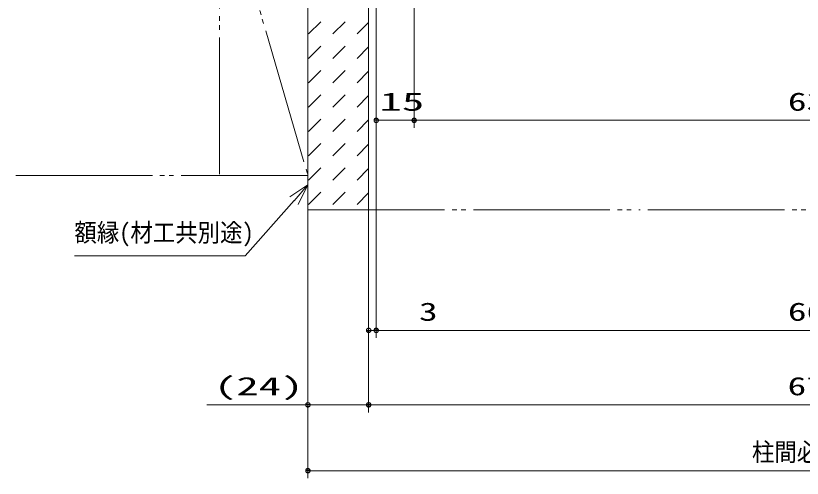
# Model space of a CAD drawing. Units: millimetres on the paper. Extents: x -305 to 305, y -152 to 152.
# Drawn here: x -121.7 to -18, y 0.4 to 61.3 of the extents above; entities that cross this region are included whole.
import ezdxf
from ezdxf.enums import TextEntityAlignment as Align

# ---------------------------------------------------------------- set-up
doc = ezdxf.new("R2010")
doc.units = ezdxf.units.MM
doc.linetypes.add('LONG_DOUBLE_CHAIN', pattern=[21.8, 18, -1, 0.6, -0.6, 0.6, -1])
doc.layers.add('0-1_TV', color=7, linetype='Continuous', lineweight=9)
doc.layers.add('0-2_0', color=7, linetype='Continuous', lineweight=9)
doc.styles.add('ＭＳ ゴシック', font='')
doc.styles.get('ＭＳ ゴシック').set_extended_font_data('MS Gothic')

# ---------------------------------------------------------------- blocks, each defined once
blk = doc.blocks.new('_DOTSMALL')
at = {"layer": '0-2_0'}
for p, q in [((0.0746, 0.1), (-0.0746, 0.1)), ((0.1223, -0.0248), (-0.1223, -0.0248))]:
    blk.add_line(p, q, dxfattribs=at)
for points in [[(0.125, 0), (0.124, 0.0157), (0.1211, 0.0311), (0.1162, 0.046), (0.1095, 0.0602), (0.1011, 0.0735), (0.0911, 0.0856), (0.0797, 0.0963), (0.067, 0.1055), (0.0532, 0.1131), (0.0386, 0.1189), (0.0234, 0.1228), (0.0078, 0.1248), (-0.0078, 0.1248), (-0.0234, 0.1228), (-0.0386, 0.1189), (-0.0532, 0.1131), (-0.067, 0.1055), (-0.0797, 0.0963), (-0.0911, 0.0856), (-0.1011, 0.0735), (-0.1095, 0.0602), (-0.1162, 0.046), (-0.1211, 0.0311), (-0.124, 0.0157), (-0.125, 0), (0, 0)], [(-0.125, 0), (-0.124, -0.0157), (-0.1211, -0.0311), (-0.1162, -0.046), (-0.1095, -0.0602), (-0.1011, -0.0735), (-0.0911, -0.0856), (-0.0797, -0.0963), (-0.067, -0.1055), (-0.0532, -0.1131), (-0.0386, -0.1189), (-0.0234, -0.1228), (-0.0078, -0.1248), (0.0078, -0.1248), (0.0234, -0.1228), (0.0386, -0.1189), (0.0532, -0.1131), (0.067, -0.1055), (0.0797, -0.0963), (0.0911, -0.0856), (0.1011, -0.0735), (0.1095, -0.0602), (0.1162, -0.046), (0.1211, -0.0311), (0.124, -0.0157), (0.125, 0), (0, 0)]]:
    blk.add_lwpolyline(points, close=True, dxfattribs=at)
blk = doc.blocks.new('_OPEN30')
at = {"layer": '0-2_0'}
blk.add_line((0, 0), (-1, 0), dxfattribs=at)
blk.add_lwpolyline([(-1, 0.2679), (0, 0), (-1, -0.2679)], dxfattribs=at)

msp = doc.modelspace()

# ---------------------------------------------------------------- linework, layer by layer
at = {"layer": '0-1_TV'}
for p, q in [((-69.153, 82.05), (-69.153, 46.562)), ((-74.153, 72.05), (-74.153, 18.892)), ((-83.073, 58.936), (-81.47, 60.54)), ((-79.866, 58.936), (-78.262, 60.54)), ((-76.659, 58.936), (-75.153, 60.441)), ((-83.073, 55.729), (-81.47, 57.333)), ((-79.866, 55.729), (-78.262, 57.333)), ((-76.659, 55.729), (-75.153, 57.234)), ((-83.073, 52.522), (-81.47, 54.125)), ((-79.866, 52.522), (-78.262, 54.125)), ((-76.659, 52.522), (-75.153, 54.027)), ((-83.073, 49.315), (-81.47, 50.918)), ((-79.866, 49.315), (-78.262, 50.918)), ((-76.659, 49.315), (-75.153, 50.82)), ((-83.073, 46.107), (-81.47, 47.711)), ((-79.866, 46.107), (-78.262, 47.711)), ((-76.659, 46.107), (-75.153, 47.613)), ((-69.153, 47.562), (-74.153, 47.562)), ((-69.153, 47.562), (-69.153, 46.896)), ((36.013, 47.562), (-69.153, 47.562)), ((-83.073, 42.9), (-81.47, 44.504)), ((-79.866, 42.9), (-78.262, 44.504)), ((-76.659, 42.9), (-75.153, 44.405)), ((-83.073, 39.693), (-81.47, 41.297)), ((-79.866, 39.693), (-78.262, 41.297)), ((-76.659, 39.693), (-75.153, 41.198)), ((-83.073, 36.486), (-81.47, 38.089)), ((-79.866, 36.486), (-78.262, 38.089)), ((-76.659, 36.486), (-75.153, 37.991)), ((-83.152, 35.787), (-83.152, 9.079)), ((-83.152, 35.787), (-83.152, 0.405)), ((-75.153, 35.787), (-75.153, 18.892)), ((-75.153, 35.787), (-75.153, 9.079)), ((-75.153, 35.787), (-75.153, 9.079)), ((-74.153, 19.892), (-75.153, 19.892)), ((-74.153, 19.892), (-65.847, 19.892)), ((-74.153, 19.892), (-74.153, 19.226)), ((41.013, 19.892), (-74.153, 19.892)), ((-83.152, 10.079), (-96.472, 10.079)), ((-75.153, 10.079), (-83.152, 10.079)), ((-80.832, 10.079), (-78.512, 10.079)), ((42.013, 10.079), (-75.153, 10.079)), ((60.013, 1.405), (-83.152, 1.405))]:
    msp.add_line(p, q, dxfattribs=at)
at = {"layer": '0-1_TV', "linetype": 'LONG_DOUBLE_CHAIN'}
for p, q in [((-75.153, 81.316), (-75.153, 35.787)), ((-94.819, 80.284), (-94.819, 40.284)), ((-94.819, 80.284), (-83.152, 40.284)), ((-83.152, 80.284), (-83.152, 35.787)), ((-121.652, 40.284), (-83.152, 40.284)), ((-83.152, 35.787), (-39.353, 35.787)), ((-38.353, 35.792), (18.545, 35.792))]:
    msp.add_line(p, q, dxfattribs=at)
at = {"layer": '0-1_TV'}
msp.add_lwpolyline([(-83.152, 35.787), (-75.153, 35.787), (-75.153, 76.95), (-83.152, 76.95)], close=True, dxfattribs=at)
msp.add_lwpolyline([(-113.914, 29.689), (-91.414, 29.689), (-84.985, 36.978)], dxfattribs=at)

# ---------------------------------------------------------------- block references
for name, p, xscale, yscale, rotation in [('_DOTSMALL', (-74.153, 47.562), 2.32, 2.32, 180), ('_DOTSMALL', (-69.153, 47.562), 2.32, 2.32, 180), ('_OPEN30', (-83.152, 39.055), 2.77, 2.77, 48.58408), ('_DOTSMALL', (-74.153, 19.892), 2.32, 2.32, 180), ('_DOTSMALL', (-74.153, 19.892), 2.32, 2.32, 180), ('_DOTSMALL', (-83.152, 10.079), 2.32, 2.32, 180), ('_DOTSMALL', (-75.153, 10.079), 2.32, 2.32, 180), ('_DOTSMALL', (-83.152, 1.405), 2.32, 2.32, 180)]:
    msp.add_blockref(name, p, dxfattribs=dict(at, xscale=xscale, yscale=yscale, rotation=rotation))
at = {"layer": '0-1_TV', "xscale": 2.32, "yscale": 2.32}
for p in [(-69.153, 47.562), (-75.153, 19.892), (-75.153, 10.079)]:
    msp.add_blockref('_DOTSMALL', p, dxfattribs=at)

# ---------------------------------------------------------------- texts
at = {"layer": '0-1_TV', "style": 'ＭＳ ゴシック'}
for s, width, p in [('15', 1.8, (-73.709, 48.1)), ('636', 1.5, (-19.904, 48.1)), ('額縁(材工共別途)', 0.9, (-113.914, 30.85)), ('3', 1.5, (-68.513, 20.43)), ('666', 1.5, (-19.904, 20.43)), ('(24)', 1.8, (-95.522, 10.616)), ('672', 1.5, (-19.942, 10.616)), ('柱間必要寸法（750）', 0.9, (-24.642, 1.942))]:
    msp.add_text(s, height=2.405, dxfattribs=dict(at, width=width)).set_placement(p, align=Align.BOTTOM_LEFT)

doc.saveas('drawing.dxf')
